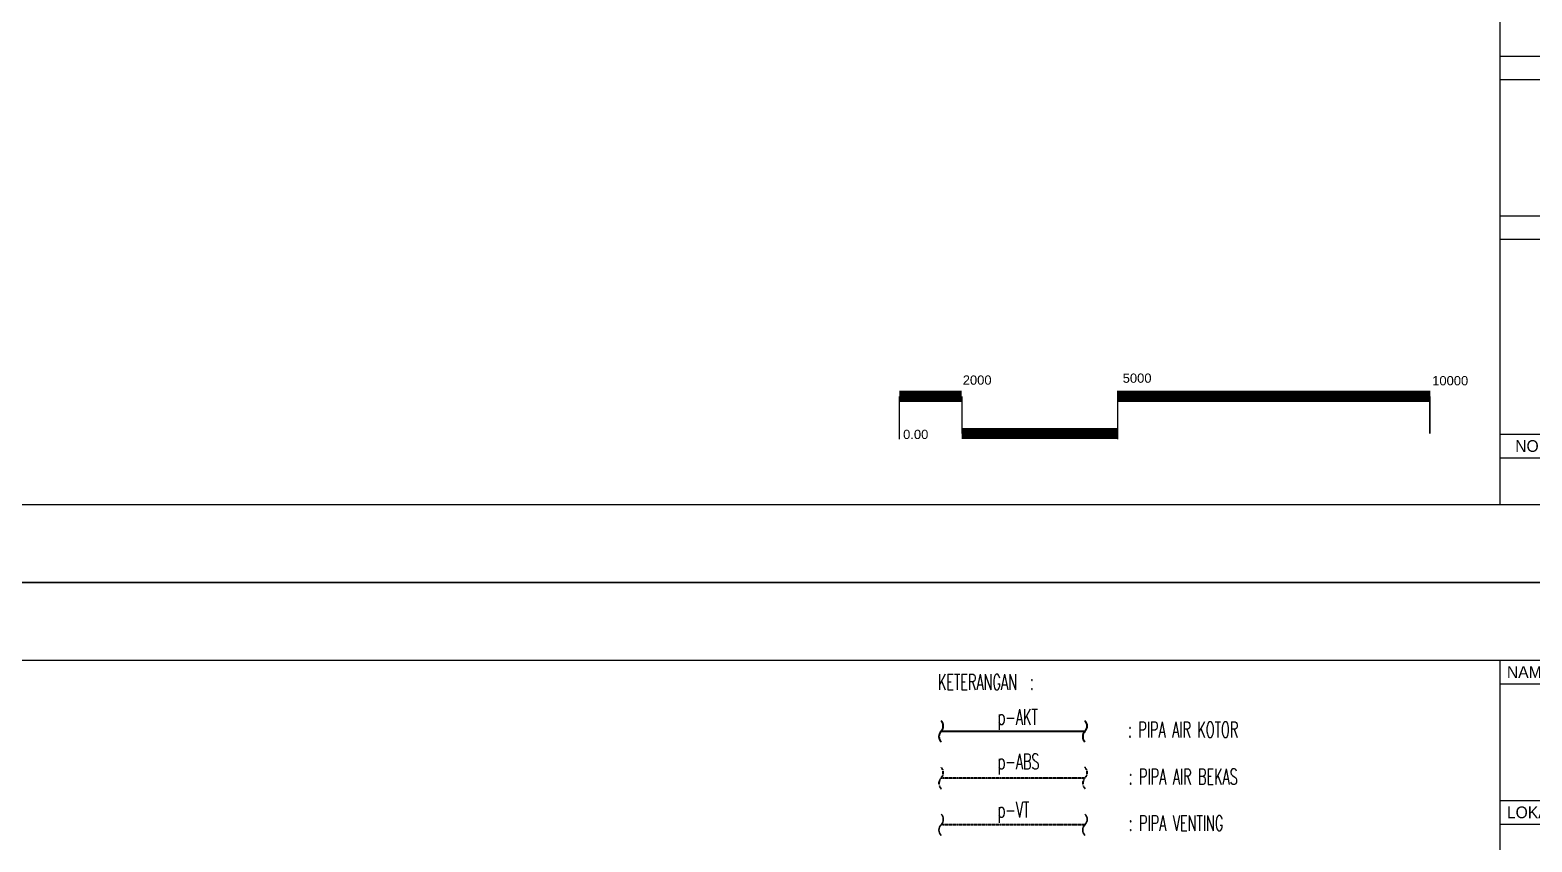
# Model space of a CAD drawing. Header units: millimetres. Extents: x -280308 to 6402717, y -14 to 2073074.
# Drawn here: x -16124 to 32015, y 589197 to 615240 of the extents above; entities that cross this region are included whole.
import ezdxf
from ezdxf.enums import TextEntityAlignment as Align

# ---------------------------------------------------------------- set-up
doc = ezdxf.new("R2010")
doc.units = ezdxf.units.MM
for name, pattern in [('( Hidden )', [0.375, 0.25, -0.125]), ('Default', [0]), ('DIVISE2', [0.625, 0.25, -0.125, 0, -0.125, 0, -0.125])]:
    doc.linetypes.add(name, pattern=pattern)
doc.layers.get('0').update_dxf_attribs({"lineweight": 0})
for name, color, linetype, lineweight, true_color in [('-P-ABK', 7, 'Continuous', 30, 0x05ffff), ('-P-AK', 7, 'Continuous', 30, 0xff0a0a), ('P-VT', 7, 'DIVISE2', 25, 0x0505ff)]:
    doc.layers.add(name, color=color, linetype=linetype, lineweight=lineweight, true_color=true_color)
doc.layers.add('A-ANNOTATION', color=144, linetype='Continuous', lineweight=0)
doc.layers.add('A-FURN-EQPM', color=177, linetype='Continuous', lineweight=0)
doc.layers.add('A-TEXT', color=254, linetype='Continuous')
doc.layers.add('TEXTKOP', color=7, linetype='Continuous')
doc.layers.add('Teks-PL', color=7, linetype='Default', true_color=0xff0a0a)
doc.styles.add('1 100', font='GOTHIC.TTF')
doc.styles.add('RS', font='ROMANS.SHX', dxfattribs={"width": 0.8})
doc.styles.get("Standard").update_dxf_attribs({"font": 'arial.ttf'})

# ---------------------------------------------------------------- blocks, each defined once
blk = doc.blocks.new('*U61')
at = {"layer": 'A-ANNOTATION'}
for p, q in [((29.44, 0.75), (29.44, 6.5)), ((0, 0), (0, 5.75)), ((8.41, 5.75), (8.41, 0.75))]:
    blk.add_line(p, q, dxfattribs=at)
at = {"layer": 'A-ANNOTATION', "const_width": 1.5}
for points in [[(0, 5.75), (8.41, 5.75)], [(8.41, 0.75), (29.44, 0.75)]]:
    blk.add_lwpolyline(points, dxfattribs=at)
at = {"layer": 'A-TEXT', "ltscale": 0.25}
for p in [(15.5, 5), (45.5, 5), (0.5, 0)]:
    blk.add_attdef('VALUE', p, '', height=1.25, dxfattribs=at)
blk = doc.blocks.new('*U62')
at = {"layer": 'A-ANNOTATION'}
for p, q in [((42.05, 0.75), (42.05, 6.5)), ((0, 0), (0, 5.75)), ((42.05, 5.75), (42.05, 0.75))]:
    blk.add_line(p, q, dxfattribs=at)
at = {"layer": 'A-ANNOTATION', "const_width": 1.5}
for points in [[(0, 5.75), (42.05, 5.75)], [(42.05, 0.75), (42.05, 0.75)]]:
    blk.add_lwpolyline(points, dxfattribs=at)
at = {"layer": 'A-TEXT', "ltscale": 0.25}
for p in [(15.5, 5), (45.5, 5), (0.5, 0)]:
    blk.add_attdef('VALUE', p, '', height=1.25, dxfattribs=at)
blk = doc.blocks.new('KOP GAMBAR')
for p, q in [((354287, 166961), (270287, 166961)), ((342287, 161361), (352287, 161361)), ((342287, 121067), (352287, 121067)), ((342287, 116967), (352287, 116967)), ((342287, 111361), (352287, 111361)), ((270287, 107561), (354287, 107561))]:
    blk.add_line(p, q)
at = {"color": 5}
for p, q in [((352287, 164961), (273287, 164961)), ((342287, 109561), (342287, 164961)), ((273287, 109561), (352287, 109561))]:
    blk.add_line(p, q, dxfattribs=at)
at = {"ltscale": 8}
for p, q in [((342287, 164361), (352287, 164361)), ((342287, 160761), (352287, 160761)), ((342287, 120467), (352287, 120467)), ((342287, 116367), (352287, 116367)), ((342287, 110761), (352287, 110761))]:
    blk.add_line(p, q, dxfattribs=at)
at = {"layer": 'A-FURN-EQPM', "color": 0, "linetype": 'ByBlock', "lineweight": -2, "ltscale": 0.25}
blk.add_lwpolyline([(270287, 107561), (354287, 107561), (354287, 166961), (270287, 166961)], close=True, dxfattribs=at)
at = {"layer": 'TEXTKOP', "style": '1 100'}
for s, p in [('NAMA PROYEK :', (342459, 164661)), ('LOKASI PROYEK :', (342459, 161061))]:
    blk.add_text(s, height=300, dxfattribs=at).set_placement(p, align=Align.MIDDLE_LEFT)
blk.add_text('NO. GAMBAR', height=300, dxfattribs=at).set_placement((343954, 111061), align=Align.MIDDLE_CENTER)

msp = doc.modelspace()

# ---------------------------------------------------------------- linework, layer by layer
at = {"layer": '-P-ABK', "linetype": '( Hidden )', "ltscale": 0.002, "extrusion": (0, 0.052336, 0.99863)}
msp.add_line((17688, 591248.9, -66.4), (13076.9, 591248.9, -66.4), dxfattribs=at)
for centre, start, end in [((-13247.6, -590271.4, 30877.3), 315, 45), ((-12906.2, -590612.8, 30877.3), 135, 225), ((-17858.8, -590271.4, 30877.3), 315, 45), ((-17517.3, -590612.8, 30877.3), 135, 225)]:
    msp.add_arc(centre, 241.4, start, end, dxfattribs=at)
at = {"layer": '-P-AK', "extrusion": (0, 0.052336, 0.99863)}
msp.add_line((13076.9, 592746.8, -144.9), (17688, 592746.8, -144.9), dxfattribs=at)
for centre, start, end in [((-12906.2, -592112.8, 30877.3), 135, 225), ((-17517.3, -592112.8, 30877.3), 135, 225), ((-13247.6, -591771.4, 30877.3), 315, 45), ((-17858.8, -591771.4, 30877.3), 315, 45)]:
    msp.add_arc(centre, 241.4, start, end, dxfattribs=at)
at = {"layer": 'P-VT', "lineweight": 30, "ltscale": 0.002, "extrusion": (0, 0.052336, 0.99863)}
msp.add_line((17688, 589750.9, 12.1), (13076.9, 589750.9, 12.1), dxfattribs=at)
at = {"layer": 'Teks-PL', "ltscale": 100, "extrusion": (0, 0.052336, 0.99863)}
for centre, start, end in [((-13247.6, -588771.4, 30877.3), 315, 45), ((-12906.2, -589112.8, 30877.3), 135, 225), ((-17858.8, -588771.4, 30877.3), 315, 45), ((-17517.3, -589112.8, 30877.3), 135, 225)]:
    msp.add_arc(centre, 241.4, start, end, dxfattribs=at)

# ---------------------------------------------------------------- block references
ref = msp.add_blockref('*U61', (11740.2, 602121.6), dxfattribs=dict(xscale=237.802605851613, yscale=237.802605851613, zscale=237.802605851613))
ref.add_attrib('VALUE', '5000', (18897.7, 603925.7), dxfattribs={"layer": 'A-TEXT', "ltscale": 0.25, "height": 297.25})
ref.add_attrib('VALUE', '2000', (13770.6, 603863.5), dxfattribs={"layer": 'A-TEXT', "ltscale": 0.25, "height": 297.25})
ref.add_attrib('VALUE', '0.00', (11859.1, 602121.6), dxfattribs={"layer": 'A-TEXT', "ltscale": 0.25, "height": 297.25})
ref = msp.add_blockref('*U62', (18740.2, 602121.6), dxfattribs=dict(xscale=237.802605851613, yscale=237.802605851613, zscale=237.802605851613))
ref.add_attrib('VALUE', '10000', (28816.8, 603843.8), dxfattribs={"layer": 'A-TEXT', "ltscale": 0.25, "height": 297.25})
at = {"layer": 'A-FURN-EQPM', "color": 0, "linetype": 'ByBlock', "lineweight": -2, "xscale": 1.25, "yscale": 1.25, "zscale": 1.25}
for p in [(-396862.5, 463071.6), (-396862.5, 388821.6)]:
    msp.add_blockref('KOP GAMBAR', p, dxfattribs=at)

# ---------------------------------------------------------------- texts
at = {"layer": 'Teks-PL', "color": 7, "extrusion": (0, 0.052336, 0.99863), "style": 'RS', "width": 0.6}
for s, p in [('KETERANGAN  :', (-12975.2, -593261.9, 31091.5)), (': PIPA AIR KOTOR', (-19066, -591745.7, 30877.3)), (': PIPA AIR BEKAS', (-19087.1, -590235.7, 30877.3)), (': PIPA VENTING', (-19087.1, -588740.2, 30877.3))]:
    msp.add_text(s, height=500, rotation=180, dxfattribs=at).set_placement(p)
at = {"layer": 'Teks-PL', "extrusion": (0, 0.052336, 0.99863), "style": 'RS', "width": 0.6}
for s, p in [('p-AKT', (-14890, -592145.1, 31033)), ('p-ABS', (-14890, -590731.1, 30723.1)), ('p-VT', (-14890, -589173.9, 30877.3))]:
    msp.add_text(s, height=500, rotation=180, dxfattribs=at).set_placement(p)

doc.saveas('drawing.dxf')
